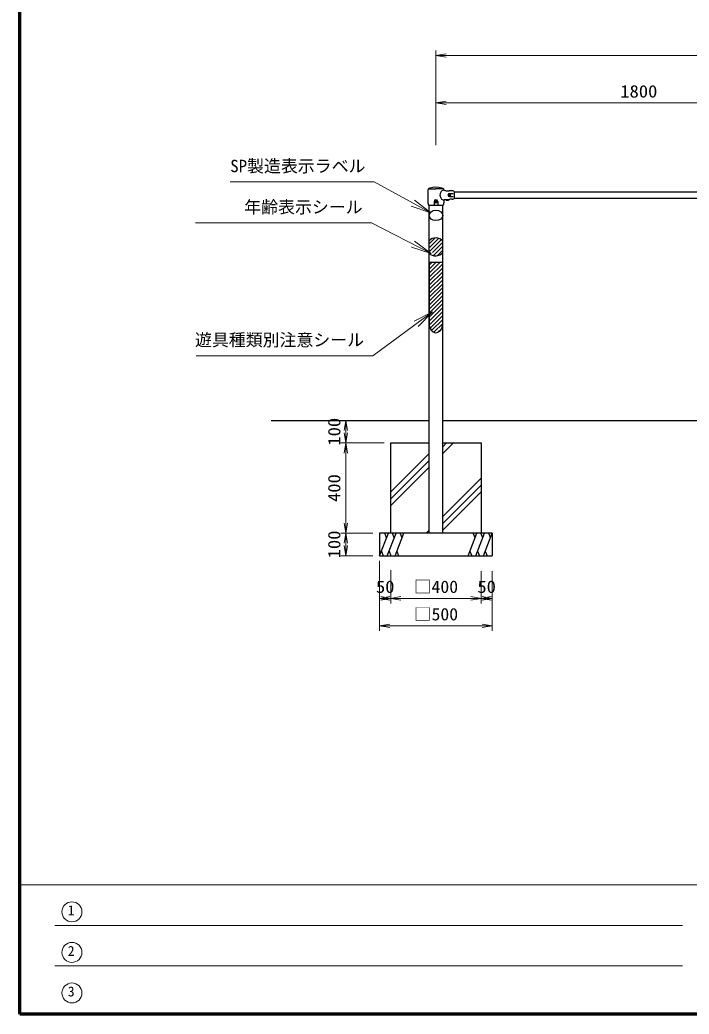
# Model space of a CAD drawing. Units: millimetres at full size, sheet at 1:30, with parts at other scales. Extents: x 450 to 12150, y 450 to 8460.
# Drawn here: x 450 to 3419, y 450 to 4861 of the extents above; entities that cross this region are included whole.
import ezdxf
from ezdxf.enums import TextEntityAlignment as Align

# ---------------------------------------------------------------- set-up
doc = ezdxf.new("R2010")
doc.units = ezdxf.units.MM
doc.header["$LTSCALE"] = 30
for name, color, linetype, lineweight in [('D-STR-DIM\u3000寸法線、寸法値', 7, 'Continuous', 13), ('D-STR-HTXT\u3000旗上げ', 7, 'Continuous', 13), ('D-STR\u3000構造物外形線', 1, 'Continuous', 25), ('D-TTL', 7, 'Continuous', 70), ('D-TTL-FRAM', 7, 'Continuous', 13), ('D-TTL-TXT', 7, 'Continuous', 13)]:
    doc.layers.add(name, color=color, linetype=linetype, lineweight=lineweight)
doc.styles.add('ＭＳ ゴシック', font='')
doc.styles.get('ＭＳ ゴシック').set_extended_font_data('MS Gothic')

# ---------------------------------------------------------------- blocks, each defined once
blk = doc.blocks.new('open_arrow')
at = {"color": 0, "linetype": 'Continuous', "lineweight": -2}
blk.add_lwpolyline([(7.5, 1.25), (0, 0), (7.5, -1.25)], dxfattribs=at)

msp = doc.modelspace()

# ---------------------------------------------------------------- linework, layer by layer
at = {"layer": 'D-STR-DIM\u3000寸法線、寸法値'}
for p, q in [((2295.69, 4304.5), (2295.69, 4724.6)), ((2295.69, 4702.1), (5895.69, 4702.1)), ((2295.69, 4304.5), (2295.69, 4514.6)), ((2295.69, 4492.1), (4095.69, 4492.1)), ((2235.69, 3083.54), (1873.19, 3083.54)), ((1895.69, 2983.54), (1895.69, 3083.54)), ((2065.69, 2983.54), (1873.19, 2983.54)), ((2065.69, 2983.54), (1873.19, 2983.54)), ((1895.69, 2583.54), (1895.69, 2983.54)), ((2015.69, 2583.54), (1873.19, 2583.54)), ((2015.69, 2583.54), (1873.19, 2583.54)), ((1895.69, 2483.54), (1895.69, 2583.54)), ((2015.69, 2483.54), (1873.19, 2483.54)), ((2045.69, 2460.07), (2045.69, 2150.15)), ((2045.69, 2443), (2045.69, 2271.87)), ((2095.69, 2419.67), (2095.69, 2271.87)), ((2095.69, 2419.67), (2095.69, 2271.87)), ((2495.69, 2414.37), (2495.69, 2271.87)), ((2495.69, 2414.37), (2495.69, 2271.87)), ((2545.69, 2414.37), (2545.69, 2271.87)), ((2545.69, 2414.37), (2545.69, 2150.15)), ((2045.69, 2294.37), (2095.69, 2294.37)), ((2095.69, 2294.37), (2495.69, 2294.37)), ((2495.69, 2294.37), (2545.69, 2294.37)), ((2045.69, 2172.65), (2545.69, 2172.65))]:
    msp.add_line(p, q, dxfattribs=at)
at = {"layer": 'D-STR-HTXT\u3000旗上げ'}
for points in [[(2272.64, 4004.67), (2021.61, 4141.69), (2009.61, 4141.69), (1383.51, 4141.69), (1825.11, 4141.69)], [(2274.06, 3824.84), (2009.11, 3959.73), (1997.11, 3959.73), (1228.58, 3959.73), (1612.85, 3959.73)], [(2280.53, 3565.98), (2015.44, 3370.21), (2003.44, 3370.21), (1232.67, 3370.21), (1618.05, 3370.21)]]:
    msp.add_lwpolyline(points, dxfattribs=at)
at = {"layer": 'D-STR\u3000構造物外形線'}
for p, q in [((2260.19, 4105.54), (2260.19, 4048.54)), ((2266.19, 4111.54), (2295.69, 4111.54)), ((2325.19, 4111.54), (2295.69, 4111.54)), ((2331.57, 4105.54), (2332.69, 4105.54)), ((2367.19, 4101.79), (2354.29, 4101.79)), ((2331.19, 4061.14), (2331.19, 4048.54)), ((2331.59, 4061.54), (2332.69, 4061.54)), ((2354.06, 4062.54), (2335.69, 4062.54)), ((2341.19, 4060.19), (2341.19, 4062.54)), ((2341.84, 4059.54), (2341.19, 4060.19)), ((2350.54, 4059.54), (2341.84, 4059.54)), ((2350.54, 4059.54), (2351.19, 4060.19)), ((2351.19, 4060.19), (2351.19, 4062.54)), ((2355.03, 4085.54), (2353.88, 4083.54)), ((2353.88, 4083.54), (2355.03, 4081.54)), ((2357.34, 4085.54), (2355.03, 4085.54)), ((2355.03, 4081.54), (2357.34, 4081.54)), ((2356.19, 4090.54), (2371.97, 4090.54)), ((2356.19, 4076.54), (2371.97, 4076.54)), ((2358.5, 4083.54), (2357.34, 4085.54)), ((2357.34, 4081.54), (2358.5, 4083.54)), ((2367.19, 4065.29), (2362.84, 4065.29)), ((2375.69, 4097.54), (4015.69, 4097.54)), ((2375.69, 4069.54), (4015.69, 4069.54)), ((2376.19, 4098.7), (2376.19, 4068.38)), ((2264.69, 4038.54), (2326.68, 4038.54)), ((2265.69, 2583.54), (2265.69, 4037.54)), ((2287.69, 4054.54), (2287.69, 4041.22)), ((2293.19, 4055.98), (2295.69, 4057.43)), ((2293.19, 4055.98), (2293.19, 4053.1)), ((2293.19, 4053.1), (2295.69, 4051.65)), ((2295.69, 4057.43), (2298.19, 4055.98)), ((2295.69, 4051.65), (2298.19, 4053.1)), ((2298.19, 4055.98), (2298.19, 4053.1)), ((2303.69, 4054.54), (2303.69, 4041.22)), ((2325.69, 2583.54), (2325.69, 4037.54)), ((2265.69, 3867.34), (2291.68, 3893.34)), ((2265.69, 3849.66), (2307.39, 3891.36)), ((2265.69, 3831.98), (2318.93, 3885.23)), ((2280.7, 3829.33), (2325.69, 3874.31)), ((2284.93, 3815.87), (2325.69, 3856.63)), ((2300.63, 3813.9), (2325.69, 3838.95)), ((2265.69, 3771.73), (2277.5, 3783.54)), ((2265.69, 3754.05), (2295.18, 3783.54)), ((2265.69, 3736.37), (2312.85, 3783.54)), ((2325.69, 3783.54), (2265.69, 3783.54)), ((2265.69, 3783.54), (2265.69, 3513.53)), ((2265.69, 3718.69), (2325.69, 3778.69)), ((2265.69, 3701.02), (2325.69, 3761.02)), ((2325.69, 3513.53), (2325.69, 3783.54)), ((2265.69, 3683.34), (2325.69, 3743.34)), ((2265.69, 3665.66), (2325.69, 3725.66)), ((2265.69, 3647.98), (2325.69, 3707.98)), ((2265.69, 3630.31), (2325.69, 3690.31)), ((2265.69, 3612.63), (2325.69, 3672.63)), ((2265.69, 3594.95), (2325.69, 3654.95)), ((2265.69, 3577.27), (2325.69, 3637.27)), ((2265.69, 3559.6), (2325.69, 3619.6)), ((2265.69, 3541.92), (2325.69, 3601.92)), ((2265.69, 3524.24), (2325.69, 3584.24)), ((2266.08, 3506.96), (2325.69, 3566.56)), ((2269.78, 3492.98), (2325.69, 3548.88)), ((2276.59, 3482.11), (2325.69, 3531.21)), ((2286.78, 3474.62), (2325.69, 3513.53)), ((2304.36, 3474.52), (2320.53, 3490.7)), ((1565.15, 3083.54), (2265.69, 3083.54)), ((2325.69, 3083.54), (6522.18, 3083.54)), ((2095.69, 2583.54), (2095.69, 2983.54)), ((2095.69, 2983.54), (2265.69, 2983.54)), ((2325.69, 2936.54), (2372.94, 2983.79)), ((2325.69, 2966.54), (2342.94, 2983.79)), ((2325.69, 2983.54), (2495.69, 2983.54)), ((2495.69, 2983.54), (2495.69, 2583.54)), ((2095.44, 2766.29), (2262.69, 2933.54)), ((2095.44, 2736.29), (2265.69, 2906.54)), ((2095.44, 2706.29), (2265.69, 2876.54)), ((2325.69, 2656.79), (2495.94, 2827.04)), ((2325.69, 2626.79), (2495.94, 2797.04)), ((2325.69, 2596.79), (2495.94, 2767.04)), ((2545.69, 2583.54), (2045.69, 2583.54)), ((2045.69, 2583.54), (2045.69, 2483.54)), ((2045.69, 2483.54), (2084.59, 2583.54)), ((2076.57, 2562.94), (2068.56, 2583.54)), ((2079.99, 2483.54), (2118.89, 2583.54)), ((2110.88, 2562.94), (2102.86, 2583.54)), ((2114.3, 2483.54), (2153.2, 2583.54)), ((2145.19, 2562.94), (2137.17, 2583.54)), ((2252.94, 2584.04), (2265.69, 2596.79)), ((2438.17, 2483.54), (2477.07, 2583.54)), ((2469.06, 2562.94), (2461.04, 2583.54)), ((2472.48, 2483.54), (2511.38, 2583.54)), ((2503.36, 2562.94), (2495.35, 2583.54)), ((2506.79, 2483.54), (2545.69, 2583.54)), ((2537.67, 2562.94), (2529.66, 2583.54)), ((2545.69, 2583.54), (2545.69, 2483.54)), ((2045.69, 2483.54), (2545.69, 2483.54)), ((2053.7, 2504.14), (2061.71, 2483.54)), ((2088.01, 2504.14), (2096.02, 2483.54)), ((2122.31, 2504.14), (2130.33, 2483.54)), ((2446.19, 2504.14), (2454.2, 2483.54)), ((2480.49, 2504.14), (2488.51, 2483.54)), ((2514.8, 2504.14), (2522.81, 2483.54))]:
    msp.add_line(p, q, dxfattribs=at)
for radius in [4, 3.23]:
    msp.add_circle((2356.19, 4083.54), radius, dxfattribs=at)
for centre, radius, start, end in [((2266.19, 4105.54), 6, 143.21339, 180), ((2273.39, 4100.15), 15, 107.29123, 143.21339), ((2295.69, 4028.54), 90, 72.70877, 107.29123), ((2333.06, 4087.59), 18.45, 122.12583, 141.42525), ((2317.98, 4100.15), 15, 36.78661, 72.70877), ((2331.27, 4090.51), 15.03, 90.33444, 122.28359), ((2325.19, 4105.54), 6, 3.58332, 36.78661), ((2331.57, 4105.94), 0.4, 183.58332, 270), ((2340.69, 4118.23), 15, 237.76905, 257.9232), ((2354.29, 4181.79), 80, 257.9232, 270), ((2367.19, 4076.79), 25, 72.28107, 90), ((2295.69, 4054.54), 8, 90, 180), ((2295.69, 4054.54), 5, 90, 270), ((2295.69, 4054.54), 8, 0, 90), ((2295.69, 4054.54), 5, 270, 90), ((2339.84, 4083.61), 26.41, 158.2837, 180.14906), ((2339.84, 4083.47), 26.41, 179.85094, 201.7163), ((2336.23, 4085.04), 22.52, 141.37553, 158.26662), ((2336.23, 4082.04), 22.52, 201.73338, 218.62447), ((2333.06, 4079.49), 18.45, 218.57475, 237.87417), ((2331.27, 4076.57), 15.03, 237.71641, 269.66556), ((2331.59, 4061.14), 0.4, 90, 180), ((2335.69, 4057.54), 5, 90, 126.8699), ((2356.19, 4083.54), 7, 90, 270), ((2354.06, 4062.94), 0.4, 270, 304.77194), ((2362.84, 4050.29), 15, 90, 124.77194), ((2367.19, 4090.29), 25, 270, 287.71893), ((2374.19, 4098.7), 2, 0, 72.28107), ((2374.19, 4068.38), 2, 287.71893, 0), ((2280.19, 4048.54), 20, 180, 204.31574), ((2264.69, 4041.54), 3, 204.31574, 270), ((2326.68, 4041.54), 3, 270, 335.68426), ((2311.19, 4048.54), 20, 335.68426, 0), ((2294.65, 3853.45), 40, 39.11283, 136.3936), ((2294.65, 3853.45), 40, 223.6064, 320.88717)]:
    msp.add_arc(centre, radius, start, end, dxfattribs=at)
msp.add_ellipse((2295.69, 3993.27), major_axis=(-30, 0), ratio=0.766667, dxfattribs=at)
msp.add_ellipse((2295.69, 3513.53), major_axis=(0, -40.75), ratio=0.736252, start_param=4.712389, end_param=7.8539816, dxfattribs=at)
at = {"layer": 'D-TTL'}
msp.add_lwpolyline([(450, 450), (450, 8460), (12150, 8460), (12150, 450)], close=True, dxfattribs=at)
at = {"layer": 'D-TTL-FRAM'}
for p, q in [((450, 1023.66), (12150, 1023.66)), ((3388.84, 843.66), (605.1, 843.66)), ((3388.84, 663.66), (605.1, 663.66))]:
    msp.add_line(p, q, dxfattribs=at)
at = {"layer": 'D-TTL-TXT'}
for centre in [(680.98, 903.79), (680.98, 723.79), (680.98, 543.79)]:
    msp.add_circle(centre, 44.42, dxfattribs=at)

# ---------------------------------------------------------------- block references
at = {"layer": 'D-STR-DIM\u3000寸法線、寸法値', "xscale": 6, "yscale": 6}
for p in [(2295.69, 4702.1), (2295.69, 4492.1), (2045.69, 2294.37), (2095.69, 2294.37), (2495.69, 2294.37), (2045.69, 2172.65)]:
    msp.add_blockref('open_arrow', p, dxfattribs=at)
for p, rotation in [((1895.69, 3083.54), 270), ((1895.69, 2983.54), 90), ((1895.69, 2983.54), 270), ((1895.69, 2583.54), 90), ((1895.69, 2583.54), 270), ((1895.69, 2483.54), 90), ((2095.69, 2294.37), 180), ((2495.69, 2294.37), 180), ((2545.69, 2294.37), 180), ((2545.69, 2172.65), 180)]:
    msp.add_blockref('open_arrow', p, dxfattribs=dict(at, rotation=rotation))
at = {"layer": 'D-STR-HTXT\u3000旗上げ', "xscale": 12, "yscale": 12}
for p, rotation in [((2272.64, 4004.67), 151.4), ((2274.06, 3824.84), 153), ((2280.53, 3565.98), 216.4)]:
    msp.add_blockref('open_arrow', p, dxfattribs=dict(at, rotation=rotation))

# ---------------------------------------------------------------- texts
at = {"layer": 'D-STR-DIM\u3000寸法線、寸法値', "style": 'ＭＳ ゴシック'}
for s, width, p in [('1800', 1.1, (3195.69, 4499.6)), ('50', 1.1, (2070.69, 2301.87)), ('□400', 1.05, (2295.69, 2301.87)), ('50', 1.1, (2520.69, 2301.87)), ('□500', 1.05, (2295.69, 2180.15))]:
    msp.add_text(s, height=54.99, dxfattribs=dict(at, width=width)).set_placement(p, align=Align.BOTTOM_CENTER)
at = {"layer": 'D-STR-DIM\u3000寸法線、寸法値', "style": 'ＭＳ ゴシック', "width": 1.1}
for s, p in [('100', (1888.19, 3033.54)), ('400', (1888.19, 2783.54)), ('100', (1888.19, 2533.54))]:
    msp.add_text(s, height=54.99, rotation=90, dxfattribs=at).set_placement(p, align=Align.BOTTOM_CENTER)
at = {"layer": 'D-STR-HTXT\u3000旗上げ', "style": 'ＭＳ ゴシック'}
for s, p in [('SP製造表示ラベル', (1982.98, 4168.32)), ('年齢表示シール', (1970.48, 3986.36)), ('遊具種類別注意シール', (1976.81, 3396.84))]:
    msp.add_text(s, height=54.99, dxfattribs=at).set_placement(p, align=Align.BOTTOM_RIGHT)
at = {"layer": 'D-TTL-TXT', "style": 'ＭＳ ゴシック'}
for s, p in [('1', (662.65, 875.28)), ('2', (662.65, 695.28)), ('3', (662.65, 515.28))]:
    msp.add_text(s, height=43.99, dxfattribs=at).set_placement(p, align=Align.BOTTOM_LEFT)

doc.saveas('drawing.dxf')
